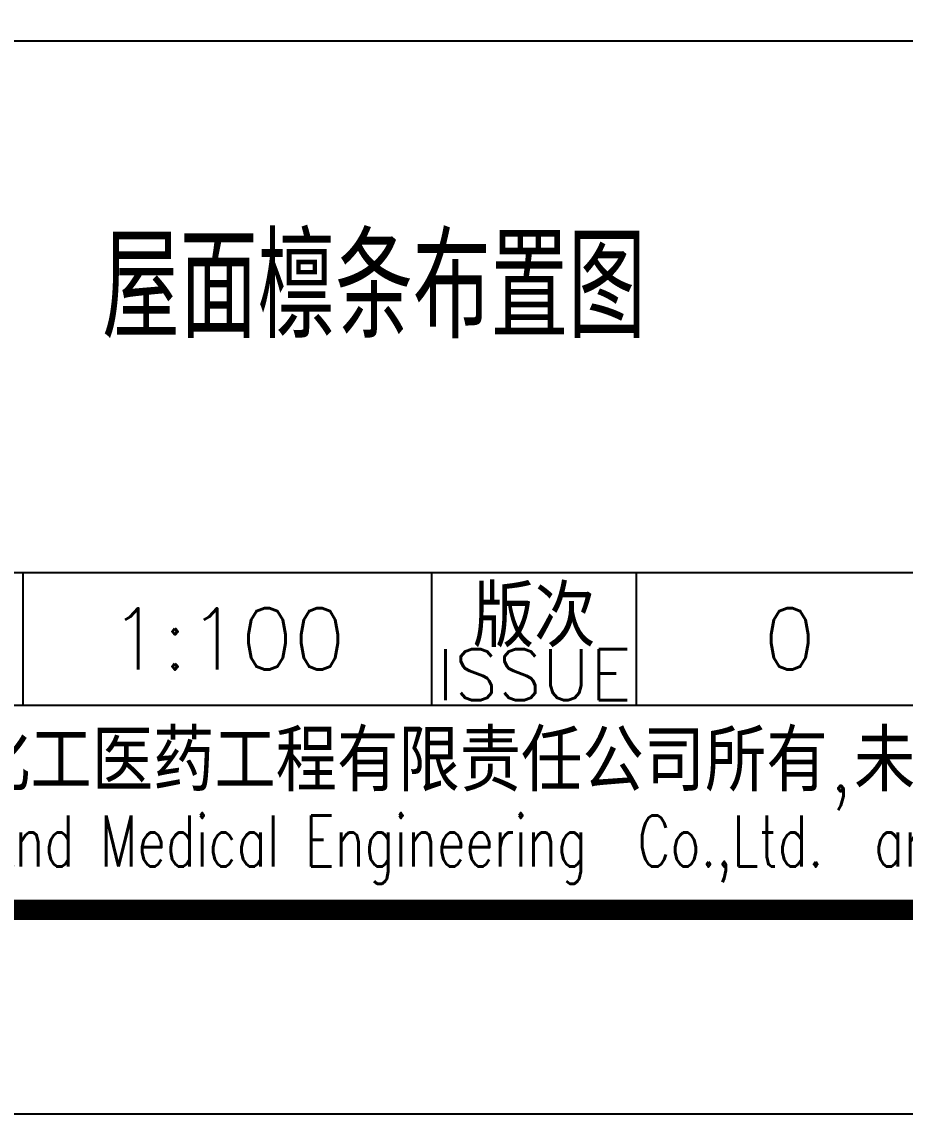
# Model space of a CAD drawing. Header units: millimetres. Extents: x 866561 to 877878, y 40199 to 44891.
# Drawn here: x 872920.4 to 872963.6, y 40204.7 to 40258.2 of the extents above; entities that cross this region are included whole.
import ezdxf
from ezdxf.enums import TextEntityAlignment as Align

# ---------------------------------------------------------------- set-up
doc = ezdxf.new("R2010")
doc.units = ezdxf.units.MM
doc.header["$LTSCALE"] = 1000
doc.header["$MEASUREMENT"] = 0
doc.layers.add('PUB_TEXT', color=7, linetype='Continuous')
doc.styles.add('ECEC_TQ', font='txt_l.shx', dxfattribs={"bigfont": 'hztxt_l.shx'})
doc.styles.add('TS', font='tssdeng.shx', dxfattribs={"width": 0.8, "height": 2.5, "bigfont": 'tssdchn.shx'})

msp = doc.modelspace()

# ---------------------------------------------------------------- linework, layer by layer
for p, q in [((872855.478, 40257.247), (872965.478, 40257.247)), ((872910.478, 40231.247), (873035.478, 40231.247)), ((872920.478, 40224.747), (872920.478, 40231.247)), ((872940.478, 40224.747), (872940.478, 40231.247)), ((872950.478, 40224.747), (872950.478, 40231.247)), ((872855.478, 40224.747), (873035.478, 40224.747)), ((872855.478, 40214.747), (873035.478, 40214.747)), ((873045.478, 40204.747), (872204.478, 40204.747))]:
    msp.add_line(p, q)
at = {"color": 0, "const_width": 1}
msp.add_lwpolyline([(873035.478, 40214.747), (872229.478, 40214.747), (872229.478, 40788.747), (873035.478, 40788.747)], close=True, dxfattribs=at)

# ---------------------------------------------------------------- texts
at = {"style": 'ECEC_TQ'}
for s, height, p in [('版次', 3, (872945.478, 40229.247)), ('ISSUE', 2.5, (872945.478, 40226.247)), ('本文件专有权属安徽华东化工医药工程有限责任公司所有,未经许可不得复制或转让给第三方', 3, (872945.478, 40221.747))]:
    msp.add_text(s, height=height, dxfattribs=at).set_placement(p, align=Align.MIDDLE)
at = {"style": 'ECEC_TQ', "width": 0.72}
msp.add_text('The proprietary right of this document belongs to Anhui Huadong Chemical And Medical Engineering  Co.,Ltd.  and any replication or transfer to the 3rd. side is forbidden without its permission. ', height=2.5, dxfattribs=at).set_placement((872945.478, 40217.747), align=Align.MIDDLE)
at = {"style": 'ECEC_TQ'}
for tag, text, p in [('1:100', '1:100', (872930.478, 40227.997)), ('0', '0', (872957.978, 40227.997))]:
    msp.add_attdef(tag, text=text, height=3, dxfattribs=at).set_placement(p, align=Align.MIDDLE)
at = {"layer": 'PUB_TEXT', "style": 'TS', "width": 0.8}
msp.add_text('屋面檩条布置图', height=5, dxfattribs=at).set_placement((872937.644, 40245.479), align=Align.MIDDLE)

doc.saveas('drawing.dxf')
